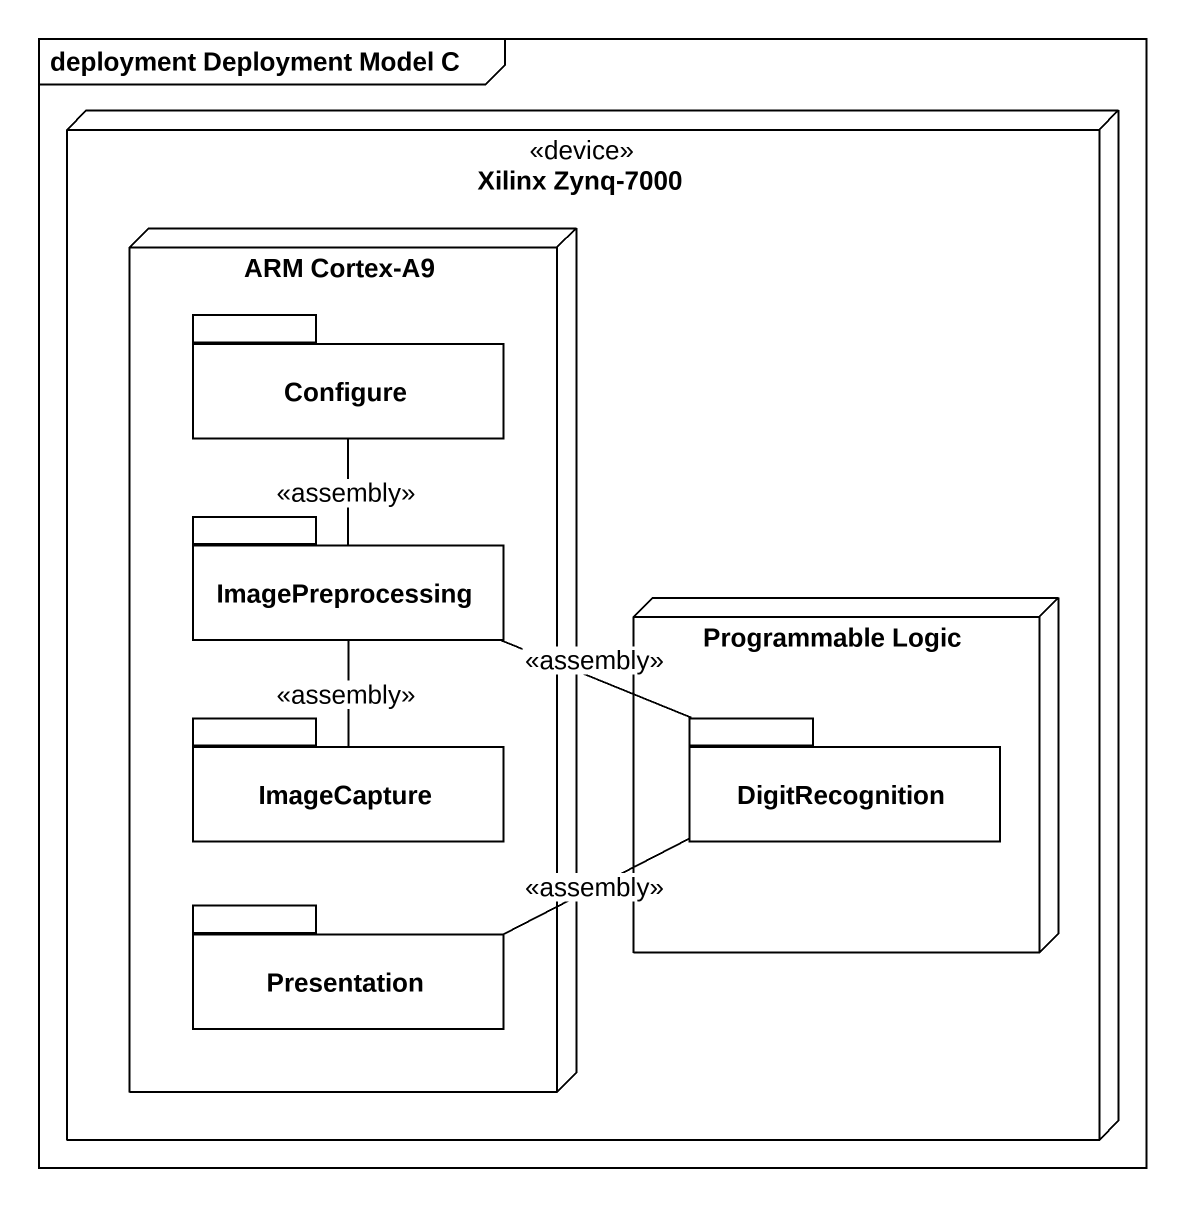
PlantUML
@startuml
mainframe deployment Deployment Model C
node "Xilinx Zynq-7000" as Xilinx_Zynq_7000 <<device>> {
  node "ARM Cortex-A9" as ARM_Cortex_A9 {
    package Configure {
    }
    package ImagePreprocessing {
    }
    package ImageCapture {
    }
    package Presentation {
    }
  }
  node "Programmable Logic" as Programmable_Logic {
    package DigitRecognition {
    }
  }
}
ImagePreprocessing -up- Configure : <<assembly>>
ImagePreprocessing -- ImageCapture : <<assembly>>
DigitRecognition -left- ImagePreprocessing : <<assembly>>
Presentation -right- DigitRecognition : <<assembly>>
@enduml
